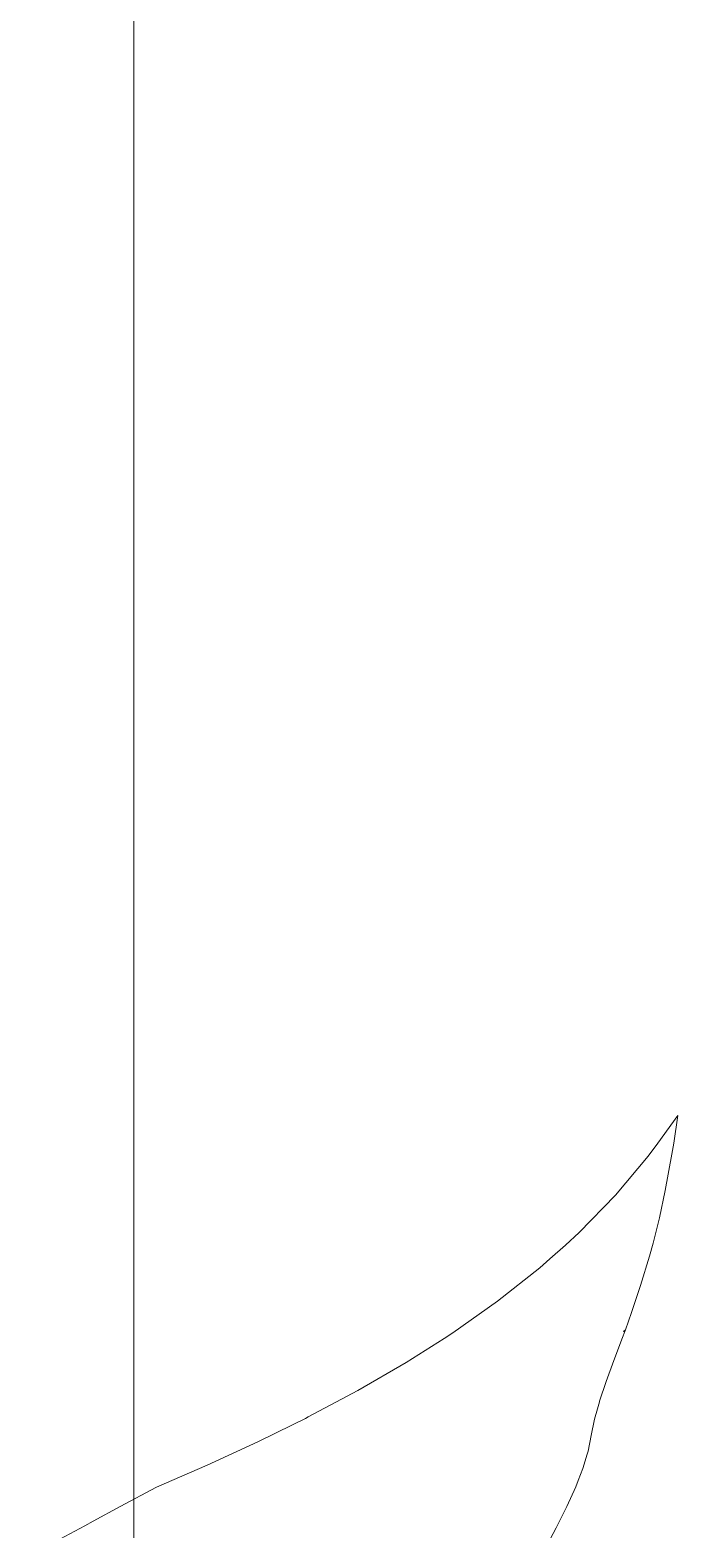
# Model space of a CAD drawing. Header units: inches. Extents: x 249 to 1192, y -18 to 440.
# Drawn here: x 626.9079 to 627.0476, y 186.3579 to 186.6811 of the extents above; entities that cross this region are included whole.
import ezdxf

# ---------------------------------------------------------------- set-up
doc = ezdxf.new("R2010")
doc.units = ezdxf.units.IN
doc.header["$MEASUREMENT"] = 0
doc.layers.add('DINDING', color=6, linetype='Continuous', lineweight=0)
doc.layers.add('VEGETASI', color=60, linetype='Continuous', lineweight=0)

# ---------------------------------------------------------------- blocks, each defined once
blk = doc.blocks.new('tanaman')
for p, q in [((585.09402, 360.41535), (585.09493, 360.40941)), ((585.09834, 360.4094), (585.09402, 360.41535)), ((585.09493, 360.40941), (585.09533, 360.40706)), ((585.10043, 360.40661), (585.09834, 360.4094)), ((585.09533, 360.40706), (585.09675, 360.39921)), ((585.10748, 360.39819), (585.10043, 360.40661)), ((585.09675, 360.39921), (585.098, 360.39335)), ((585.11529, 360.39017), (585.10748, 360.39819)), ((585.098, 360.39335), (585.09838, 360.39189)), ((585.09838, 360.39189), (585.09937, 360.38784)), ((585.11825, 360.38745), (585.11529, 360.39017)), ((585.09937, 360.38784), (585.10018, 360.38508)), ((585.12161, 360.38445), (585.11825, 360.38745)), ((585.10018, 360.38508), (585.10209, 360.37877)), ((585.12378, 360.38257), (585.12161, 360.38445)), ((585.13289, 360.37537), (585.12378, 360.38257)), ((585.10209, 360.37877), (585.10404, 360.37293)), ((585.10404, 360.37293), (585.10536, 360.36916)), ((585.14253, 360.36856), (585.13289, 360.37537)), ((585.10536, 360.36916), (585.10573, 360.36881)), ((585.10536, 360.36916), (585.10548, 360.36883)), ((585.10536, 360.36916), (585.10548, 360.36883)), ((585.10536, 360.36916), (585.10548, 360.36883)), ((585.10536, 360.36916), (585.10548, 360.36883)), ((585.10536, 360.36916), (585.10548, 360.36883)), ((585.10548, 360.36883), (585.10598, 360.36755)), ((585.10573, 360.36881), (585.10548, 360.36883)), ((585.10598, 360.36755), (585.10782, 360.36259)), ((585.14444, 360.36732), (585.14253, 360.36856)), ((585.15261, 360.36214), (585.14444, 360.36732)), ((585.10782, 360.36259), (585.10949, 360.35802)), ((585.16305, 360.35609), (585.15261, 360.36214)), ((585.10949, 360.35802), (585.11091, 360.35382)), ((585.11091, 360.35382), (585.11096, 360.35364)), ((585.11096, 360.35364), (585.11136, 360.35218)), ((585.17374, 360.35039), (585.16305, 360.35609)), ((585.11136, 360.35218), (585.112, 360.34995)), ((585.17434, 360.35009), (585.17374, 360.35039)), ((585.112, 360.34995), (585.1127, 360.34638)), ((585.1771, 360.34872), (585.17434, 360.35009)), ((585.1846, 360.34503), (585.1771, 360.34872)), ((585.1127, 360.34638), (585.11338, 360.34299)), ((585.19553, 360.33999), (585.1846, 360.34503)), ((585.11338, 360.34299), (585.11358, 360.34238)), ((585.11358, 360.34238), (585.11452, 360.33931)), ((585.11452, 360.33931), (585.11556, 360.33668)), ((585.20644, 360.33526), (585.19553, 360.33999)), ((585.11556, 360.33668), (585.11607, 360.33533)), ((585.11607, 360.33533), (585.11801, 360.33106)), ((585.21423, 360.33106), (585.20644, 360.33526)), ((585.11801, 360.33106), (585.11945, 360.32821)), ((585.22005, 360.32795), (585.21423, 360.33106)), ((585.11945, 360.32821), (585.12029, 360.32647)), ((585.2219, 360.32695), (585.22005, 360.32795)), ((585.12029, 360.32647), (585.12289, 360.32158)), ((585.23371, 360.32058), (585.2219, 360.32695))]:
    blk.add_line(p, q)
blk = doc.blocks.new('ampak samping')
at = {"layer": 'DINDING'}
blk.add_lwpolyline([(626.9303, 188.76173), (626.9303, 185.86173)], dxfattribs=at)
at = {"layer": 'VEGETASI', "xscale": -1}
blk.add_blockref('tanaman', (1212.1416, -173.96832), dxfattribs=at)

msp = doc.modelspace()

# ---------------------------------------------------------------- block references
at = {"layer": 'DINDING'}
msp.add_blockref('ampak samping', (0, 0), dxfattribs=at)

doc.saveas('drawing.dxf')
